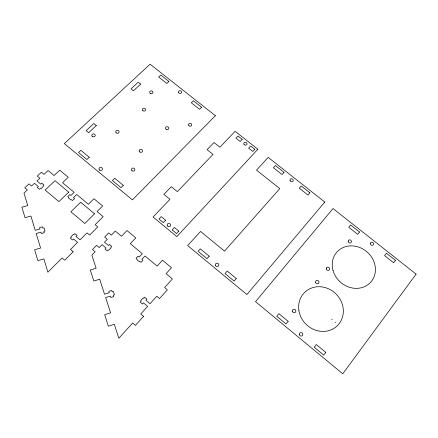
<?xml version="1.0" encoding="UTF-8"?>
<svg xmlns="http://www.w3.org/2000/svg" width="438" height="438" viewBox="0 0 438 438"><rect width="100%" height="100%" fill="white"/><g stroke="black" fill="none" stroke-linecap="round" stroke-linejoin="round"><path stroke-width="0.66" d="M335.262 322.127L335.732 322.51M331.681 319.324L332.146 319.702M416.1 274.111L342.762 373.8L255.535 301.689L333.017 208.548L416.1 274.111M325.768 352.349L323.698 355.076L314.227 347.246L316.302 344.542L325.768 352.349M395.437 260.358L393.62 262.762L384.569 255.611L386.404 253.224L395.437 260.358M288.166 321.333L286.052 323.978L276.75 316.291L278.875 313.668L288.166 321.333M359.527 231.998L357.66 234.335L348.768 227.3L350.641 224.984L359.527 231.998M324.777 202.044L246.895 294.539L187.645 245.554L200.533 231.45L224.519 251.133L279.783 188.614L256.542 170.147L268.193 157.395L324.777 202.044M236.285 278.53L234.106 281.065L225.028 273.569L227.218 271.051L236.285 278.53M309.901 192.808L307.974 195.047L299.285 188.181L301.224 185.953L309.901 192.808M209.216 256.197L207.004 258.683L198.047 251.286L200.27 248.822L209.216 256.197M283.983 172.337L282.023 174.532L273.443 167.749L275.414 165.569L283.983 172.337M143.533 316.345L135.391 325.396L132.621 323.02L118.851 338.262L114.302 324.257L108.356 326.179L104.666 314.719L110.595 312.831L105.64 297.566L110.338 296.099L110.798 297.495L113.727 296.575L113.267 295.179L114.438 294.812L113.338 291.473L112.166 291.834L111.712 290.443L108.788 291.352L109.243 292.748L104.545 294.21L99.678 279.22L93.82 281.01L90.277 270.005L96.119 268.248L91.854 255.113L95.134 251.751L92.467 249.496L96.557 245.324L99.212 247.569L102.054 244.656L106.045 248.023L105.032 249.069L107.25 250.941L108.263 249.895L108.706 250.273L111.126 247.771L110.683 247.399L111.69 246.359L109.473 244.492L108.465 245.526L104.479 242.17L107.305 239.274L104.655 237.046L108.668 232.945L111.312 235.168L115.298 231.078L121.463 236.252L126.987 230.541L135.807 237.911L130.31 243.665L142.312 253.722L139.169 257.068L138.052 256.131L136.076 258.223L137.193 259.165L136.798 259.586L139.487 261.842L139.881 261.42L140.998 262.362L142.969 260.26L141.852 259.318L144.989 255.967L157.083 266.101L162.509 260.216L171.488 267.722L166.084 273.651L172.413 278.951L164.644 287.552L167.371 289.852L159.525 298.579L156.782 296.258L150.026 303.742L145.909 300.249L146.911 299.143L144.628 297.21L143.626 298.311L143.171 297.922L140.757 300.567L141.217 300.955L140.209 302.061L142.498 304.005L143.5 302.899L147.622 306.403L140.773 313.991L143.533 316.345M257.862 149.243L176.837 236.619L153.07 216.974L169.977 199.328L163.911 194.362L171.307 186.703L177.346 191.63L212.999 154.411L207.075 149.676L213.99 142.514L219.892 147.217L235.135 131.307L257.862 149.243M178.814 231.122L176.569 233.542L172.15 229.895L174.406 227.486L178.814 231.122M254.845 149.331L252.857 151.471L248.625 148.126L250.618 145.991L254.845 149.331M165.619 220.232L163.352 222.624L158.967 219L161.233 216.618L165.619 220.232M242.187 139.333L240.183 141.452L235.978 138.129L237.987 136.015L242.187 139.333M215.365 115.703L132.413 199.898L64.32 143.604L150.097 64.2L215.365 115.703M73.157 251.751L64.753 260.232L62.081 257.944L47.884 272.222L43.86 258.902L37.887 260.654L34.624 249.753L40.575 248.034L36.19 233.509L40.909 232.167L41.314 233.498L44.254 232.666L43.849 231.335L45.021 231.001L44.046 227.815L42.875 228.149L42.47 226.824L39.535 227.65L39.935 228.981L35.226 230.311L30.912 216.043L25.032 217.675L21.9 207.196L27.758 205.597L23.98 193.087L27.353 189.939L24.791 187.765L28.99 183.851L31.552 186.019L34.482 183.287L38.325 186.528L37.279 187.502L39.42 189.309L40.46 188.329L40.887 188.69L43.378 186.342L42.951 185.986L43.986 185.011L41.851 183.21L40.816 184.184L36.978 180.949L39.88 178.239L37.329 176.092L41.457 172.249L44.008 174.384L48.109 170.552L54.055 175.529L59.743 170.174L68.251 177.27L62.585 182.668L74.153 192.353L70.912 195.49L69.834 194.587L67.802 196.553L68.876 197.456L68.47 197.85L71.055 200.024L71.465 199.629L72.544 200.533L74.575 198.562L73.496 197.658L76.732 194.516L88.388 204.272L93.989 198.748L102.64 205.975L97.066 211.532L103.165 216.64L95.139 224.705L97.767 226.917L89.664 235.096L87.025 232.868L80.044 239.882L76.081 236.52L77.115 235.485L74.914 233.624L73.885 234.653L73.442 234.281L70.956 236.761L71.399 237.133L70.359 238.168L72.56 240.04L73.6 239.006L77.57 242.373L70.496 249.485L73.157 251.751M94.531 213.821L84.83 223.495L70.885 211.746L80.652 202.186L94.531 213.821M123.324 185.345L121.014 187.65L112.435 180.566L114.756 178.277L123.324 185.345M201.6 107.277L199.547 109.325L191.307 102.81L193.372 100.778L201.6 107.277M68.711 192.183L58.895 201.639L45.136 190.043L55.013 180.697L68.711 192.183M89.27 157.253L86.921 159.492L78.49 152.528L80.849 150.305L89.27 157.253M168.882 81.441L166.79 83.428L158.687 77.017L160.784 75.046L168.882 81.441M96.3 125.536L88.624 132.709L86.127 130.666L93.814 123.511L96.3 125.536M140.636 84.123L133.448 90.841L131.006 88.887L138.2 82.185L140.636 84.123M348.199 241.595A1.714 1.517 37.6 0 0 350.92 242.712A1.714 1.517 37.6 0 0 350.285 239.975A1.714 1.517 37.6 0 0 348.199 241.595M298.93 310.75A23.345 21.32 44.9 0 0 335.201 327.531A23.345 21.32 44.9 0 0 328.807 288.921A23.345 21.32 44.9 0 0 298.93 310.75M333.05 270.564A22.656 20.137 40.8 0 0 369.387 283.539A22.656 20.137 40.8 0 0 359.056 247.229A22.656 20.137 40.8 0 0 333.05 270.564M315.699 282.515A1.763 1.604 40.6 0 0 318.607 283.227A1.763 1.604 40.6 0 0 317.545 280.435A1.763 1.604 40.6 0 0 315.699 282.515M326.277 268.839A1.747 1.571 39.4 0 0 328.998 270.12A1.747 1.571 39.4 0 0 328.533 267.273A1.747 1.571 39.4 0 0 326.277 268.839M215.688 265.778A1.757 1.659 24.4 0 0 218.688 265.614A1.757 1.659 24.4 0 0 216.919 263.189A1.757 1.659 24.4 0 0 215.688 265.778M139.651 151.882A1.686 1.5 7.6 0 0 142.459 151.247A1.686 1.5 7.6 0 0 140.363 149.38A1.686 1.5 7.6 0 0 139.651 151.882M178.731 92.807A1.615 1.385 12.3 0 0 181.502 92.757A1.615 1.385 12.3 0 0 179.914 90.688A1.615 1.385 12.3 0 0 178.731 92.807M99.475 169.999A1.73 1.544 1.8 0 0 102.388 169.38A1.73 1.544 1.8 0 0 100.318 167.431A1.73 1.544 1.8 0 0 99.475 169.999M292.458 311.407A1.801 1.67 43.8 0 0 295.398 312.267A1.801 1.67 43.8 0 0 294.484 309.348A1.801 1.67 43.8 0 0 292.458 311.407M299.335 334.451A1.829 1.697 48.7 0 0 302.16 335.793A1.829 1.697 48.7 0 0 301.716 332.732A1.829 1.697 48.7 0 0 299.335 334.451M92.593 136.607A1.703 1.489 2.4 0 0 95.216 135.457A1.703 1.489 2.4 0 0 92.741 134.028A1.703 1.489 2.4 0 0 92.593 136.607M370.395 243.846A1.714 1.5 39.1 0 0 373.061 245.088A1.714 1.5 39.1 0 0 372.541 242.345A1.714 1.5 39.1 0 0 370.395 243.846M150.239 93.261A1.632 1.396 9.5 0 0 152.9 92.588A1.632 1.396 9.5 0 0 150.776 90.901A1.632 1.396 9.5 0 0 150.239 93.261M290.12 180.686A1.659 1.462 27.2 0 0 292.907 181.261A1.659 1.462 27.2 0 0 291.807 178.77A1.659 1.462 27.2 0 0 290.12 180.686M188.964 125.722A1.643 1.434 13.6 0 0 191.696 125.235A1.643 1.434 13.6 0 0 189.703 123.352A1.643 1.434 13.6 0 0 188.964 125.722M116.311 132.906A1.686 1.478 5.2 0 0 119.081 132.172A1.686 1.478 5.2 0 0 116.913 130.409A1.686 1.478 5.2 0 0 116.311 132.906M243.988 144.316A1.637 1.434 20.3 0 0 246.78 144.584A1.637 1.434 20.3 0 0 245.433 142.273A1.637 1.434 20.3 0 0 243.988 144.316M167.447 225.937A1.741 1.615 11.3 0 0 170.448 225.794A1.741 1.615 11.3 0 0 168.739 223.435A1.741 1.615 11.3 0 0 167.447 225.937M132.019 170.71A1.708 1.533 6.1 0 0 134.822 169.928A1.708 1.533 6.1 0 0 132.61 168.115A1.708 1.533 6.1 0 0 132.019 170.71M166.073 129.254A1.653 1.451 11 0 0 168.767 128.531A1.653 1.451 11 0 0 166.599 126.796A1.653 1.451 11 0 0 166.073 129.254M142.881 110.644A1.648 1.429 8.6 0 0 145.624 110.064A1.648 1.429 8.6 0 0 143.571 108.263A1.648 1.429 8.6 0 0 142.881 110.644"/></g></svg>
